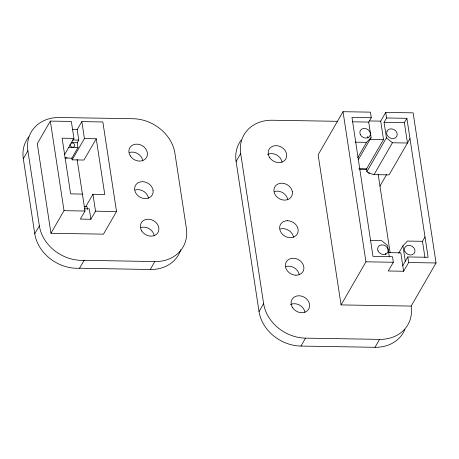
<?xml version="1.0" encoding="UTF-8"?>
<svg xmlns="http://www.w3.org/2000/svg" width="459" height="459" viewBox="0 0 459 459"><rect width="100%" height="100%" fill="white"/><g stroke="black" fill="none" stroke-linecap="round" stroke-linejoin="round"><path stroke-width="0.69" d="M23.306 158.728L27.89 150.793A38.625 32.176 30 0 1 59.469 117.504L132.978 118.72A38.625 32.176 30 0 1 174.913 153.226L186.377 228.284A38.625 32.176 30 0 1 154.798 261.573L150.219 269.502L79.573 268.228A38.625 32.176 30 0 1 34.769 233.78L23.306 158.728A38.625 32.176 30 0 1 28.751 136.857M64.444 154.809L73.928 138.388L71.34 121.44L50.335 121.09L37.282 143.701L50.96 233.287L103.47 234.153L116.529 211.542L102.845 121.962L81.84 121.612L77.181 129.679L78.776 140.087L77.244 142.732L77.984 147.574L71.879 158.154L72.138 159.847L83.951 160.048L96.241 138.756L84.427 138.561L72.138 159.847M34.769 233.78L39.354 225.851L27.89 150.793M50.96 233.287L64.019 210.675L50.335 121.09M85.558 207.02L92.936 194.249L104.75 194.444L96.241 138.756M77.083 159.319L85.018 211.02L80.365 219.086L90.865 219.264L95.524 211.197L92.936 194.249M79.573 268.228L84.152 260.299L154.798 261.573M404.924 329.332A38.625 32.176 30 0 1 375.003 347.302L300.966 346.075A38.625 32.176 30 0 1 259.031 311.569L236.104 161.459L240.682 153.524A38.625 32.176 30 0 1 272.262 120.235L337.761 121.319M358.307 159.738L371.101 137.58L368.732 122.083L371.251 117.722L370.402 112.151L343.022 111.698L318.133 154.803L341.066 304.919L411.161 306.078L436.05 262.973L413.123 112.857L385.744 112.403L380.7 121.136L383.512 139.536L366.489 169.021L366.896 171.683L368.393 172.917L374.033 174.632L389.071 174.879L409.99 138.647M259.031 311.569L263.615 303.634L240.682 153.524M357.745 157.655L366.586 142.336L371.101 137.58M366.896 171.683L386.438 137.832L384.074 122.341L386.593 117.974L385.744 112.403M374.033 174.632L392.428 142.76L407.472 143.013L404.362 122.673L406.886 118.313L386.593 117.974M379.966 186.056L386.667 174.454M300.966 346.075L305.545 338.14L379.582 339.367A38.625 32.176 30 0 0 411.161 306.078M341.066 304.919L365.949 261.814L343.022 111.698M371.251 117.722L351.973 117.401L372.978 256.374L392.479 256.696L393.329 262.267L388.291 270.994L403.633 271.246L408.671 262.519L407.821 256.948L428.109 257.287L406.886 118.313M398.67 253.202L402.933 245.817L407.443 241.061L422.487 241.314L425.005 236.947M402.778 265.675L407.821 256.948M375.003 347.302L379.582 339.367M369.547 120.947L380.7 121.136M352.305 121.813L368.732 122.083M384.074 122.341L404.362 122.673M72.281 129.599L77.181 129.679M369.57 139.301L383.512 139.536M355.186 142.147L366.586 142.336M73.928 138.388L62.114 138.193L70.617 193.876L82.431 194.077M72.47 139.984L78.776 140.087M71.644 142.64L77.244 142.732M68.884 147.425L77.984 147.574M64.88 158.039L71.879 158.154M358.818 168.895L366.489 169.021M359.873 169.061L367.034 169.182M368.393 172.917L369.799 172.94M84.209 206.607L87.009 206.653L87.434 209.419M84.376 208.77L89.275 208.851L90.865 219.264M64.019 210.675L85.018 211.02M95.524 211.197L116.529 211.542M370.201 240.447L381.601 240.636L387.591 245.565L389.312 256.833M388.268 252.639L400.822 252.846L403.633 271.246M365.949 261.814L393.329 262.267M408.671 262.519L436.05 262.973M386.438 137.832L392.428 142.76M287.782 199.745L287.466 198.42A9.656 8.044 30 0 0 274.522 191.489M148.498 198.231L148.182 196.905A9.656 8.044 30 0 0 135.239 189.974M422.487 241.314L424.948 257.442M402.933 245.817L405.303 261.314M378.182 174.357L390.139 252.657M367.739 136.449L367.957 137.866M385.583 253.265L385.789 254.619M81.84 121.612L84.427 138.561M84.152 260.299A38.625 32.176 30 0 1 39.354 225.851M180.789 249.748A38.625 32.176 30 0 1 150.219 269.502M129.507 152.445A9.656 8.044 30 0 1 142.766 160.702M140.97 227.503A9.656 8.044 30 0 1 154.23 235.76M84.324 208.461A2.484 2.066 30 0 1 84.49 209.029M70.898 143.162A2.484 2.066 30 0 1 74.559 144.545A2.484 2.066 30 0 1 72.7 147.247A2.484 2.066 30 0 1 69.998 144.465M67.192 157.764A2.484 2.066 30 0 1 65.97 157.741M290.461 304.558A9.656 8.044 30 0 1 304.977 312.332M285.986 266.547A9.656 8.044 30 0 1 298.396 272.176L298.929 273.478A9.656 8.044 30 0 1 299.245 274.803M280.254 229.018A9.656 8.044 30 0 1 281.608 228.731L283.031 228.651A9.656 8.044 30 0 1 291.924 233.413L292.664 234.647A9.656 8.044 30 0 1 293.513 237.274M267.534 154.448A9.656 8.044 30 0 1 282.05 162.216M305.545 338.14A38.625 32.176 30 0 1 263.615 303.634M236.104 161.459A38.625 32.176 30 0 1 241.164 140.093M386.989 131.199L386.656 133.609L387.029 134.866A5.519 4.596 30 0 0 389.921 137.849L391.263 138.354A5.519 4.596 30 0 0 396.823 136.197C397.758 134.12 396.771 131.71 395.096 130.333A5.519 4.596 30 0 0 386.989 131.199M287.609 220.716L286.187 220.796A9.656 8.044 30 0 0 281.304 232.902L282.233 234.044A9.656 8.044 30 0 0 288.745 237.532L290.197 237.664A9.656 8.044 30 0 0 297.243 226.717L296.503 225.478A9.656 8.044 30 0 0 287.609 220.716M295.929 275.193L294.477 275.061A9.656 8.044 30 0 1 285.446 266.564L285.36 265.239A9.656 8.044 30 0 1 292.624 258.256A9.656 8.044 30 0 1 302.974 264.241L303.508 265.543A9.656 8.044 30 0 1 295.929 275.193M292.36 191.81L292.044 190.485A9.656 8.044 30 0 0 281.878 183.187A9.656 8.044 30 0 0 273.897 190.187L273.983 191.506A9.656 8.044 30 0 0 284.465 200.135A9.656 8.044 30 0 0 292.36 191.81M153.077 190.296L152.761 188.97A9.656 8.044 30 0 0 142.594 181.672A9.656 8.044 30 0 0 134.607 188.672L134.699 189.992A9.656 8.044 30 0 0 145.182 198.621A9.656 8.044 30 0 0 153.077 190.296M130.287 155.922A9.656 8.044 30 0 0 146.352 157.718A9.656 8.044 30 0 0 137.832 144.206A9.656 8.044 30 0 0 130.287 155.922M141.751 230.98A9.656 8.044 30 0 0 157.816 232.776A9.656 8.044 30 0 0 149.295 219.264A9.656 8.044 30 0 0 141.751 230.98M404.815 251.325A5.519 4.596 30 0 0 413.932 253.643A5.519 4.596 30 0 0 410.34 245.502A5.519 4.596 30 0 0 404.815 251.325M292.503 307.553A9.656 8.044 30 0 0 308.563 309.349A9.656 8.044 30 0 0 300.043 295.831A9.656 8.044 30 0 0 292.503 307.553M269.571 157.437A9.656 8.044 30 0 0 285.636 159.239A9.656 8.044 30 0 0 277.116 145.721A9.656 8.044 30 0 0 269.571 157.437M360.246 134.424A5.519 4.596 30 0 0 369.363 136.742A5.519 4.596 30 0 0 365.771 128.6A5.519 4.596 30 0 0 360.246 134.424M378.032 250.884A5.519 4.596 30 0 0 387.149 253.196A5.519 4.596 30 0 0 383.558 245.06A5.519 4.596 30 0 0 378.032 250.884"/></g></svg>
